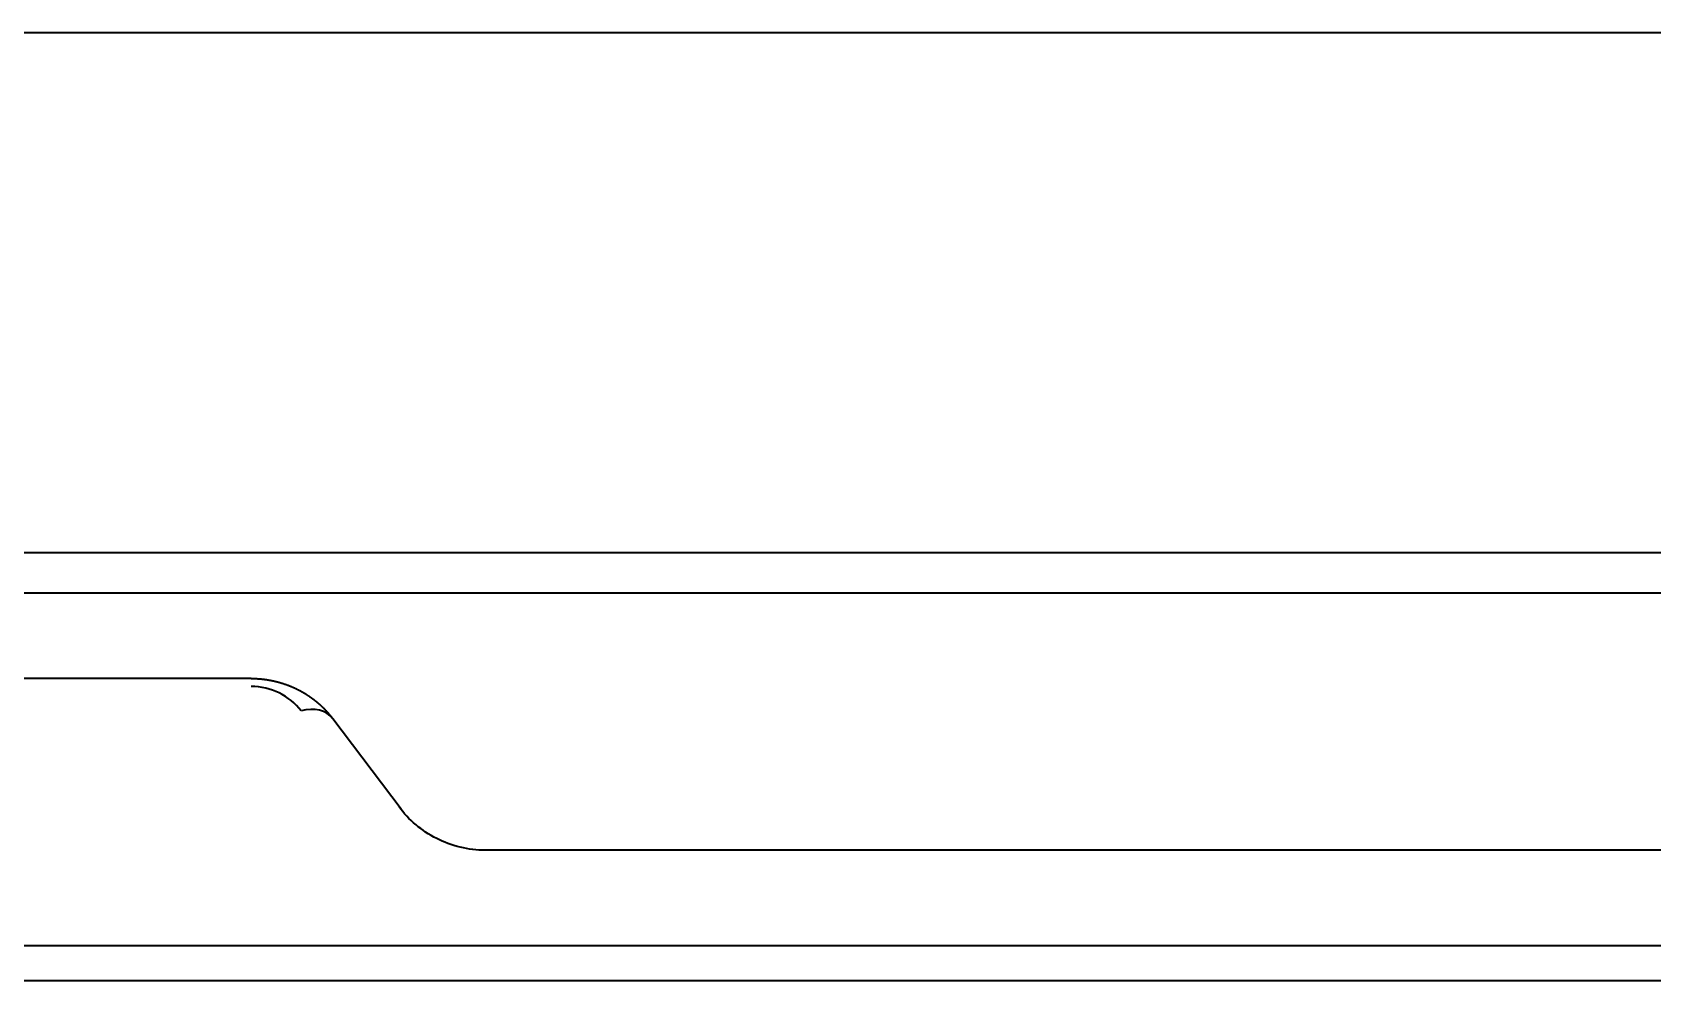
# Model space of a CAD drawing. Extents: x 53 to 4124, y 6244 to 10190.
# Drawn here: x 2600.8 to 2681.8, y 10058.4 to 10105.8 of the extents above; entities that cross this region are included whole.
import ezdxf

# ---------------------------------------------------------------- set-up
doc = ezdxf.new("R2010")
doc.units = 0
doc.header["$LTSCALE"] = 5
doc.layers.add('1', color=7, linetype='CONTINUOUS', true_color=0xffffff)
doc.layers.add('4', color=7, linetype='CONTINUOUS', true_color=0xffffff)

msp = doc.modelspace()

# ---------------------------------------------------------------- linework, layer by layer
at = {"layer": '1', "color": 7, "linetype": 'Continuous', "lineweight": 35}
for p, q in [((2412.323, 10105.759), (2766.227, 10105.759)), ((2761.995, 10079.759), (2416.556, 10079.759)), ((2414.142, 10077.759), (2764.409, 10077.759))]:
    msp.add_line(p, q, dxfattribs=at)
at = {"layer": '4', "color": 7, "linetype": 'Continuous', "lineweight": 35}
for p, q in [((2611.731, 10073.486), (2566.819, 10073.486)), ((2619.226, 10066.961), (2615.811, 10071.472)), ((2891.525, 10064.904), (2623.431, 10064.904)), ((2287.01, 10060.143), (2891.541, 10060.143)), ((2285.043, 10058.393), (2893.507, 10058.393))]:
    msp.add_line(p, q, dxfattribs=at)
for centre, major_axis, ratio, start_param, end_param in [((2611.799, 10070.218), (2.929, -0.688), 0.950644, 0.853632, 1.812929), ((2614.217, 10070.265), (-1.595, -1.207), 0.72838, 3.141601, 4.208457)]:
    msp.add_ellipse(centre, major_axis=major_axis, ratio=ratio, start_param=start_param, end_param=end_param, dxfattribs=at)
for points, knots in [([(2611.731, 10073.485), (2611.741, 10073.485), (2611.761, 10073.485), (2611.791, 10073.485), (2611.821, 10073.484), (2611.851, 10073.484), (2611.881, 10073.483), (2611.912, 10073.482), (2611.942, 10073.481), (2611.972, 10073.479), (2612.002, 10073.478), (2612.033, 10073.476), (2612.063, 10073.474), (2612.094, 10073.472), (2612.124, 10073.47), (2612.154, 10073.468), (2612.185, 10073.465), (2612.215, 10073.462), (2612.246, 10073.459), (2612.276, 10073.456), (2612.307, 10073.453), (2612.338, 10073.449), (2612.368, 10073.445), (2612.399, 10073.442), (2612.429, 10073.437), (2612.46, 10073.433), (2612.491, 10073.429), (2612.521, 10073.424), (2612.552, 10073.419), (2612.583, 10073.414), (2612.614, 10073.409), (2612.644, 10073.403), (2612.675, 10073.398), (2612.706, 10073.392), (2612.736, 10073.386), (2612.767, 10073.38), (2612.798, 10073.373), (2612.829, 10073.367), (2612.859, 10073.36), (2612.89, 10073.353), (2612.921, 10073.346), (2612.952, 10073.338), (2612.982, 10073.331), (2613.013, 10073.323), (2613.044, 10073.315), (2613.074, 10073.307), (2613.105, 10073.298), (2613.136, 10073.29), (2613.166, 10073.281), (2613.197, 10073.272), (2613.227, 10073.263), (2613.258, 10073.254), (2613.289, 10073.244), (2613.319, 10073.234), (2613.35, 10073.224), (2613.38, 10073.214), (2613.411, 10073.204), (2613.441, 10073.193), (2613.471, 10073.182), (2613.502, 10073.171), (2613.532, 10073.16), (2613.562, 10073.149), (2613.593, 10073.137), (2613.623, 10073.125), (2613.653, 10073.113), (2613.683, 10073.101), (2613.713, 10073.089), (2613.743, 10073.076), (2613.773, 10073.063), (2613.803, 10073.05), (2613.833, 10073.037), (2613.863, 10073.023), (2613.893, 10073.01), (2613.922, 10072.996), (2613.952, 10072.982), (2613.982, 10072.968), (2614.011, 10072.953), (2614.041, 10072.938), (2614.07, 10072.924), (2614.1, 10072.909), (2614.129, 10072.893), (2614.158, 10072.878), (2614.187, 10072.862), (2614.216, 10072.846), (2614.246, 10072.83), (2614.274, 10072.814), (2614.303, 10072.797), (2614.332, 10072.78), (2614.361, 10072.763), (2614.39, 10072.746), (2614.418, 10072.729), (2614.447, 10072.711), (2614.475, 10072.694), (2614.503, 10072.676), (2614.532, 10072.657), (2614.56, 10072.639), (2614.588, 10072.62), (2614.616, 10072.602), (2614.643, 10072.583), (2614.671, 10072.564), (2614.699, 10072.544), (2614.726, 10072.525), (2614.754, 10072.505), (2614.781, 10072.485), (2614.808, 10072.465), (2614.836, 10072.444), (2614.863, 10072.423), (2614.889, 10072.403), (2614.916, 10072.382), (2614.943, 10072.36), (2614.97, 10072.339), (2614.996, 10072.317), (2615.022, 10072.296), (2615.048, 10072.274), (2615.075, 10072.251), (2615.1, 10072.229), (2615.126, 10072.206), (2615.152, 10072.184), (2615.178, 10072.161), (2615.203, 10072.137), (2615.228, 10072.114), (2615.253, 10072.09), (2615.278, 10072.067), (2615.303, 10072.043), (2615.328, 10072.019), (2615.353, 10071.994), (2615.377, 10071.97), (2615.401, 10071.945), (2615.426, 10071.92), (2615.45, 10071.895), (2615.473, 10071.87), (2615.497, 10071.844), (2615.521, 10071.818), (2615.544, 10071.792), (2615.567, 10071.766), (2615.59, 10071.74), (2615.613, 10071.714), (2615.636, 10071.687), (2615.659, 10071.66), (2615.681, 10071.633), (2615.703, 10071.606), (2615.725, 10071.579), (2615.747, 10071.551), (2615.769, 10071.524), (2615.79, 10071.496), (2615.812, 10071.468), (2615.833, 10071.44), (2615.847, 10071.421), (2615.854, 10071.411)], [0, 0, 0, 0, 0.005851, 0.01171, 0.017577, 0.023453, 0.029337, 0.03523, 0.041131, 0.047042, 0.052962, 0.058891, 0.06483, 0.070778, 0.076735, 0.082703, 0.08868, 0.094668, 0.100665, 0.106673, 0.112692, 0.118721, 0.12476, 0.130811, 0.136873, 0.142945, 0.149029, 0.155125, 0.161231, 0.16735, 0.17348, 0.179622, 0.185776, 0.191942, 0.19812, 0.204311, 0.210514, 0.21673, 0.222958, 0.229199, 0.235454, 0.241721, 0.248001, 0.254295, 0.260602, 0.266923, 0.273257, 0.279605, 0.285967, 0.292343, 0.298733, 0.305137, 0.311555, 0.317988, 0.324435, 0.330897, 0.337373, 0.343865, 0.350371, 0.356893, 0.363429, 0.369981, 0.376548, 0.38313, 0.389728, 0.396342, 0.402972, 0.409617, 0.416278, 0.422955, 0.429648, 0.436358, 0.443084, 0.449826, 0.456585, 0.46336, 0.470152, 0.476961, 0.483787, 0.490629, 0.497489, 0.504366, 0.51126, 0.518171, 0.5251, 0.532046, 0.53901, 0.545991, 0.55299, 0.560007, 0.567042, 0.574095, 0.581165, 0.588254, 0.595362, 0.602487, 0.609631, 0.616793, 0.623974, 0.631174, 0.638392, 0.645629, 0.652884, 0.660159, 0.667453, 0.674765, 0.682097, 0.689448, 0.696819, 0.704208, 0.711617, 0.719046, 0.726494, 0.733962, 0.741449, 0.748956, 0.756483, 0.76403, 0.771597, 0.779184, 0.786791, 0.794418, 0.802066, 0.809733, 0.817421, 0.82513, 0.832859, 0.840608, 0.848378, 0.856169, 0.86398, 0.871812, 0.879665, 0.887539, 0.895434, 0.90335, 0.911287, 0.919245, 0.927224, 0.935225, 0.943247, 0.95129, 0.959354, 0.96744, 0.975548, 0.983677, 0.991828, 1, 1, 1, 1]), ([(2623.431, 10064.9), (2623.214, 10064.901), (2622.786, 10064.927), (2621.916, 10065.091), (2620.888, 10065.493), (2619.866, 10066.2), (2619.339, 10066.755), (2619.125, 10067.077)], [0, 0, 0, 0, 0.098498, 0.200458, 0.425733, 0.690846, 1, 1, 1, 1])]:
    msp.add_open_spline(points, degree=3, knots=knots, dxfattribs=at)

doc.saveas('drawing.dxf')
